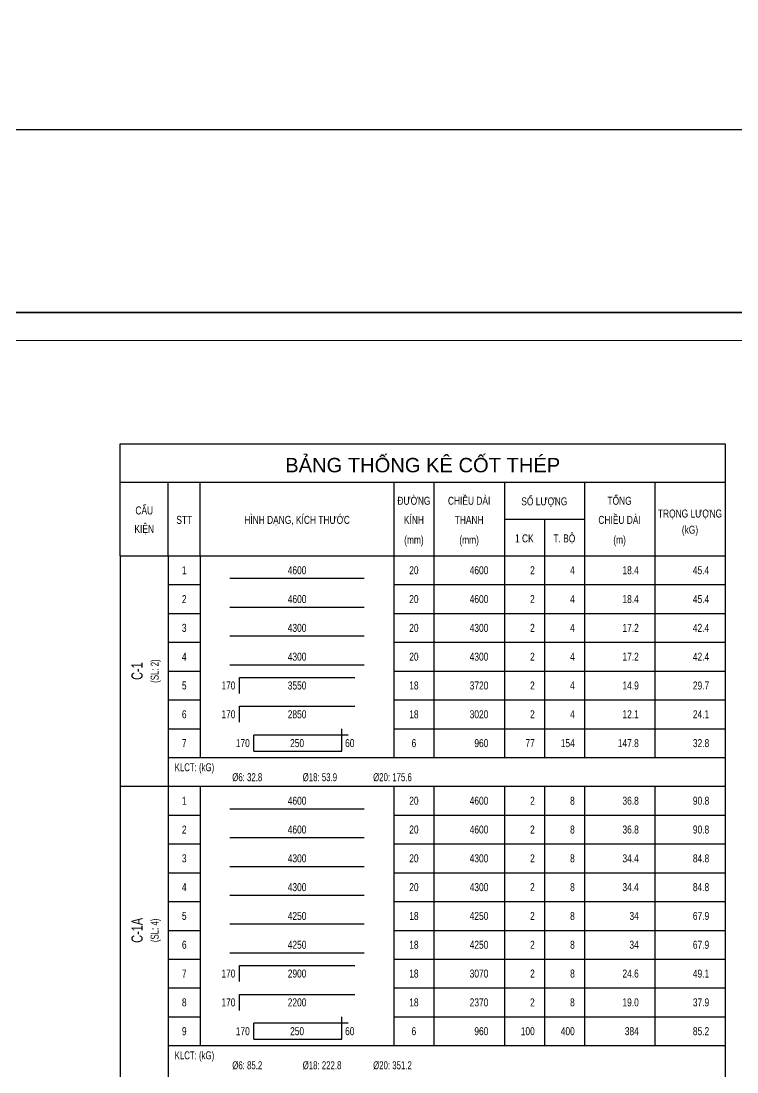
# Model space of a CAD drawing. Extents: x -2098986 to 943, y -1296280 to 73591.
# Drawn here: x -1729536 to -1711642, y -1114034 to -1087767 of the extents above; entities that cross this region are included whole.
import ezdxf
from ezdxf.enums import TextEntityAlignment as Align

# ---------------------------------------------------------------- set-up
doc = ezdxf.new("R2010")
doc.units = 0
doc.header["$LTSCALE"] = 150
doc.layers.get('Defpoints').update_dxf_attribs({"lineweight": 18})
for name, color, linetype, lineweight in [('05.Text', 253, 'Continuous', 18), ('11.Khung bo', 32, 'Continuous', 50), ('12.Khung', 36, 'Continuous', 25), ('KCVN-THAY', 7, 'Continuous', 25), ('LS-THAY', 7, 'Continuous', 20)]:
    doc.layers.add(name, color=color, linetype=linetype, lineweight=lineweight)
for name, color, linetype in [('STEEL', 4, 'Continuous'), ('TEXT_SLCK', 3, 'Continuous'), ('TEXT_TCK', 3, 'Continuous'), ('TEXT_THCT', 2, 'Continuous'), ('TEXT_TK', 2, 'Continuous'), ('THONGKE', 5, 'Continuous')]:
    doc.layers.add(name, color=color, linetype=linetype)
doc.layers.add('Tpl_Bound', color=1, linetype='Continuous', plot=False)
doc.styles.add('BIGTEXT', font='arial.ttf', dxfattribs={"width": 0.7})
doc.styles.add('SMTEXT', font='arial.ttf', dxfattribs={"width": 0.7})

# ---------------------------------------------------------------- blocks, each defined once
blk = doc.blocks.new('*U4')
at = {"layer": 'KCVN-THAY', "color": 140}
blk.add_lwpolyline([(214871.76, 86966.68), (215381.8, 86966.68), (215381.8, 86579.68), (214871.76, 86579.68)], close=True, dxfattribs=at)
blk = doc.blocks.new('100')
at = {"layer": '11.Khung bo', "const_width": 26.7}
blk.add_lwpolyline([(1860913, -945240), (1860913, -916940), (1896063, -916940), (1896063, -945240)], close=True, dxfattribs=at)
blk.add_lwpolyline([(1860913, -945240), (1860913, -916940), (1896063, -916940), (1896063, -945240)], close=True, dxfattribs=at)
blk.add_lwpolyline([(1860913, -945240), (1860913, -916940), (1896063, -916940), (1896063, -945240)], close=True, dxfattribs=at)
at = {"layer": '12.Khung'}
blk.add_lwpolyline([(1901579, -945940), (1901579, -916240), (1859580, -916240), (1859580, -945940)], close=True, dxfattribs=at)
blk.add_lwpolyline([(1901579, -945940), (1901579, -916240), (1859580, -916240), (1859580, -945940)], close=True, dxfattribs=at)
blk.add_lwpolyline([(1901579, -945940), (1901579, -916240), (1859580, -916240), (1859580, -945940)], close=True, dxfattribs=at)
blk = doc.blocks.new('THONGKE_TITLE')
at = {"layer": 'TEXT_TK'}
for p, q in [((0, -35), (0, 0)), ((0, 0), (189, 0)), ((189, 0), (189, -35)), ((0, -12), (189, -12)), ((15, -35), (15, -12)), ((25, -35), (25, -12)), ((85.5, -12), (85.5, -35)), ((98, -12), (98, -35)), ((120, -12), (120, -35)), ((145, -12), (145, -35)), ((167, -12), (167, -35)), ((120, -23.56), (145, -23.56)), ((132.5, -23.56), (132.5, -35)), ((0, -35), (189, -35))]:
    blk.add_line(p, q, dxfattribs=at)
at = {"layer": 'TEXT_TK', "color": 4, "style": 'BIGTEXT'}
blk.add_text('BẢNG THỐNG KÊ CỐT THÉP', height=4.5, dxfattribs=at).set_placement((94.5, -6), align=Align.MIDDLE)
at = {"layer": 'TEXT_TK', "style": 'SMTEXT', "width": 0.75}
for s, p in [('ĐƯỜNG', (91.75, -19.04)), ('CHIỀU DÀI', (109, -19.04)), ('SỐ LƯỢNG', (132.5, -19.22)), ('TỔNG', (156, -19.04)), ('CẤU', (7.5, -22.06)), ('STT', (20, -25.01)), ('HÌNH DẠNG, KÍCH THƯỚC', (55.25, -25.01)), ('KÍNH', (91.75, -25.01)), ('THANH', (109, -25.01)), ('CHIỀU DÀI', (156, -25.01)), ('TRỌNG LƯỢNG', (178, -23.03)), ('KIỆN', (7.5, -27.84)), ('(kG)', (178, -28.08)), ('(mm)', (91.75, -31.24)), ('(mm)', (109, -31.24)), ('1 CK', (126.25, -30.79)), ('T. BỘ', (138.75, -30.79)), ('(m)', (156, -31.24))]:
    blk.add_text(s, height=2.5, dxfattribs=at).set_placement(p, align=Align.CENTER)
blk = doc.blocks.new('TK_2')
at = {"layer": 'STEEL'}
blk.add_line((19.25, 2), (61.25, 2), dxfattribs=at)
at = {"layer": 'TEXT_TK', "style": 'SMTEXT', "width": 0.75}
for tag, p in [('SH', (5, 4.5)), ('L2', (40.25, 4.5)), ('DK', (76.75, 4.5))]:
    blk.add_attdef(tag, text='', height=2.5, dxfattribs=at).set_placement(p, align=Align.MIDDLE)
for tag, p in [('DAI', (100, 4.5)), ('SL1', (114.5, 4.5)), ('SLA', (127, 4.5)), ('DT', (147, 4.5)), ('TL', (169, 4.5))]:
    blk.add_attdef(tag, text='', height=2.5, dxfattribs=at).set_placement(p, align=Align.MIDDLE_RIGHT)
blk = doc.blocks.new('TK_6')
at = {"layer": 'STEEL'}
for p, q in [((22.25, 2), (22.25, 7)), ((22.25, 7), (58.25, 7))]:
    blk.add_line(p, q, dxfattribs=at)
at = {"layer": 'TEXT_TK', "style": 'SMTEXT', "width": 0.75}
for tag, p in [('SH', (5, 4.5)), ('L2', (40.25, 4.5)), ('DK', (76.75, 4.5))]:
    blk.add_attdef(tag, text='', height=2.5, dxfattribs=at).set_placement(p, align=Align.MIDDLE)
for tag, p in [('L1', (20.98, 4.5)), ('DAI', (100, 4.5)), ('SL1', (114.5, 4.5)), ('SLA', (127, 4.5)), ('DT', (147, 4.5)), ('TL', (169, 4.5))]:
    blk.add_attdef(tag, text='', height=2.5, dxfattribs=at).set_placement(p, align=Align.MIDDLE_RIGHT)
blk = doc.blocks.new('TK_14')
at = {"layer": 'STEEL'}
for p, q in [((56.25, 7), (26.75, 7)), ((26.75, 2), (26.75, 7)), ((54.25, 2), (54.25, 9)), ((26.75, 2), (54.25, 2))]:
    blk.add_line(p, q, dxfattribs=at)
at = {"layer": 'TEXT_TK', "style": 'SMTEXT', "width": 0.75}
for tag, p in [('SH', (5, 4.5)), ('L2', (40.25, 4.5)), ('DK', (76.75, 4.5))]:
    blk.add_attdef(tag, text='', height=2.5, dxfattribs=at).set_placement(p, align=Align.MIDDLE)
for tag, p in [('L1', (25.47, 4.5)), ('DAI', (100, 4.5)), ('SL1', (114.5, 4.5)), ('SLA', (127, 4.5)), ('DT', (147, 4.5)), ('TL', (169, 4.5))]:
    blk.add_attdef(tag, text='', height=2.5, dxfattribs=at).set_placement(p, align=Align.MIDDLE_RIGHT)
blk.add_attdef('M', text='', height=2.5, dxfattribs=at).set_placement((55.25, 4.5), align=Align.MIDDLE_LEFT)

msp = doc.modelspace()

# ---------------------------------------------------------------- linework, layer by layer
at = {"layer": 'LS-THAY', "color": 140}
for points in [[(-1855203.6, -1051773.5), (-1290965.2, -1051773), (-1290965, -1090473.8), (-1855203.4, -1090474.3)], [(-1855203.6, -1090474.3), (-1290965.2, -1090473.8), (-1290965, -1141478.4), (-1855203.4, -1141478.9)]]:
    msp.add_lwpolyline(points, close=True, dxfattribs=at)
at = {"layer": 'TEXT_TK'}
for p, q in [((-1727056.5, -1101134.1), (-1727056.5, -1120839.1)), ((-1725856.5, -1101134.1), (-1725856.5, -1119854.1)), ((-1725056.5, -1101134.1), (-1725056.5, -1106174.1)), ((-1720216.5, -1101134.1), (-1720216.5, -1106174.1)), ((-1719216.5, -1101134.1), (-1719216.5, -1106174.1)), ((-1717456.5, -1101134.1), (-1717456.5, -1106174.1)), ((-1716456.5, -1101134.1), (-1716456.5, -1106174.1)), ((-1715456.5, -1101134.1), (-1715456.5, -1106174.1)), ((-1713696.5, -1101134.1), (-1713696.5, -1106174.1)), ((-1711936.5, -1101134.1), (-1711936.5, -1120839.1)), ((-1727056.5, -1106894.1), (-1711936.5, -1106894.1)), ((-1725056.5, -1106894.1), (-1725056.5, -1113374.1)), ((-1720216.5, -1106894.1), (-1720216.5, -1113374.1)), ((-1719216.5, -1106894.1), (-1719216.5, -1113374.1)), ((-1717456.5, -1106894.1), (-1717456.5, -1113374.1)), ((-1716456.5, -1106894.1), (-1716456.5, -1113374.1)), ((-1715456.5, -1106894.1), (-1715456.5, -1113374.1)), ((-1713696.5, -1106894.1), (-1713696.5, -1113374.1))]:
    msp.add_line(p, q, dxfattribs=at)
at = {"layer": 'THONGKE'}
for p, q in [((-1725856.5, -1101854.1), (-1725056.5, -1101854.1)), ((-1720216.5, -1101854.1), (-1711936.5, -1101854.1)), ((-1725856.5, -1102574.1), (-1725056.5, -1102574.1)), ((-1720216.5, -1102574.1), (-1711936.5, -1102574.1)), ((-1725856.5, -1103294.1), (-1725056.5, -1103294.1)), ((-1720216.5, -1103294.1), (-1711936.5, -1103294.1)), ((-1725856.5, -1104014.1), (-1725056.5, -1104014.1)), ((-1720216.5, -1104014.1), (-1711936.5, -1104014.1)), ((-1725856.5, -1104734.1), (-1725056.5, -1104734.1)), ((-1720216.5, -1104734.1), (-1711936.5, -1104734.1)), ((-1725856.5, -1105454.1), (-1725056.5, -1105454.1)), ((-1720216.5, -1105454.1), (-1711936.5, -1105454.1)), ((-1725856.5, -1106174.1), (-1711936.5, -1106174.1)), ((-1725856.5, -1107614.1), (-1725056.5, -1107614.1)), ((-1720216.5, -1107614.1), (-1711936.5, -1107614.1)), ((-1725856.5, -1108334.1), (-1725056.5, -1108334.1)), ((-1720216.5, -1108334.1), (-1711936.5, -1108334.1)), ((-1725856.5, -1109054.1), (-1725056.5, -1109054.1)), ((-1720216.5, -1109054.1), (-1711936.5, -1109054.1)), ((-1725856.5, -1109774.1), (-1725056.5, -1109774.1)), ((-1720216.5, -1109774.1), (-1711936.5, -1109774.1)), ((-1725856.5, -1110494.1), (-1725056.5, -1110494.1)), ((-1720216.5, -1110494.1), (-1711936.5, -1110494.1)), ((-1725856.5, -1111214.1), (-1725056.5, -1111214.1)), ((-1720216.5, -1111214.1), (-1711936.5, -1111214.1)), ((-1725856.5, -1111934.1), (-1725056.5, -1111934.1)), ((-1720216.5, -1111934.1), (-1711936.5, -1111934.1)), ((-1725856.5, -1112654.1), (-1725056.5, -1112654.1)), ((-1720216.5, -1112654.1), (-1711936.5, -1112654.1)), ((-1725856.5, -1113374.1), (-1711936.5, -1113374.1))]:
    msp.add_line(p, q, dxfattribs=at)
at = {"layer": 'Tpl_Bound', "color": 1}
msp.add_lwpolyline([(-1745339.3, -1124754.7), (-1745339.3, -1095054.7), (-1703339.3, -1095054.7), (-1703339.3, -1124754.7)], close=True, dxfattribs=at)

# ---------------------------------------------------------------- block references
at = {"layer": '05.Text', "xscale": 1.000009185772931, "yscale": 1.000009185772931, "zscale": 1.000009185772931}
msp.add_blockref('100', (-3604936, -178806.2), dxfattribs=at)
at = {"layer": 'Defpoints', "xscale": 100, "yscale": 100, "zscale": 100}
msp.add_blockref('*U4', (-23236850, -9787142.1), dxfattribs=at)
at = {"layer": 'TEXT_TK', "xscale": 80, "yscale": 80, "zscale": 80}
msp.add_blockref('THONGKE_TITLE', (-1727056.5, -1098334.1), dxfattribs=at)
for name, p, values in [('TK_2', (-1725856.5, -1101854.1), {'L2': '4600', 'TL': '45.4', 'DT': '18.4', 'SLA': '4', 'SL1': '2', 'DAI': '4600', 'DK': '20', 'SH': '1'}), ('TK_2', (-1725856.5, -1102574.1), {'L2': '4600', 'TL': '45.4', 'DT': '18.4', 'SLA': '4', 'SL1': '2', 'DAI': '4600', 'DK': '20', 'SH': '2'}), ('TK_2', (-1725856.5, -1103294.1), {'L2': '4300', 'TL': '42.4', 'DT': '17.2', 'SLA': '4', 'SL1': '2', 'DAI': '4300', 'DK': '20', 'SH': '3'}), ('TK_2', (-1725856.5, -1104014.1), {'L2': '4300', 'TL': '42.4', 'DT': '17.2', 'SLA': '4', 'SL1': '2', 'DAI': '4300', 'DK': '20', 'SH': '4'}), ('TK_6', (-1725856.5, -1104734.1), {'L1': '170', 'L2': '3550', 'SH': '5', 'DAI': '3720', 'DK': '18', 'SL1': '2', 'SLA': '4', 'TL': '29.7', 'DT': '14.9'}), ('TK_6', (-1725856.5, -1105454.1), {'L1': '170', 'L2': '2850', 'SH': '6', 'DAI': '3020', 'DK': '18', 'SL1': '2', 'SLA': '4', 'TL': '24.1', 'DT': '12.1'}), ('TK_14', (-1725856.5, -1106174.1), {'SH': '7', 'L1': '170', 'L2': '250', 'M': '60', 'DK': '6', 'DAI': '960', 'SL1': '77', 'SLA': '154', 'DT': '147.8', 'TL': '32.8'}), ('TK_2', (-1725856.5, -1107614.1), {'L2': '4600', 'TL': '90.8', 'DT': '36.8', 'SLA': '8', 'SL1': '2', 'DAI': '4600', 'DK': '20', 'SH': '1'}), ('TK_2', (-1725856.5, -1108334.1), {'L2': '4600', 'TL': '90.8', 'DT': '36.8', 'SLA': '8', 'SL1': '2', 'DAI': '4600', 'DK': '20', 'SH': '2'}), ('TK_2', (-1725856.5, -1109054.1), {'L2': '4300', 'TL': '84.8', 'DT': '34.4', 'SLA': '8', 'SL1': '2', 'DAI': '4300', 'DK': '20', 'SH': '3'}), ('TK_2', (-1725856.5, -1109774.1), {'L2': '4300', 'TL': '84.8', 'DT': '34.4', 'SLA': '8', 'SL1': '2', 'DAI': '4300', 'DK': '20', 'SH': '4'}), ('TK_2', (-1725856.5, -1110494.1), {'L2': '4250', 'TL': '67.9', 'DT': '34', 'SLA': '8', 'SL1': '2', 'DAI': '4250', 'DK': '18', 'SH': '5'}), ('TK_2', (-1725856.5, -1111214.1), {'L2': '4250', 'TL': '67.9', 'DT': '34', 'SLA': '8', 'SL1': '2', 'DAI': '4250', 'DK': '18', 'SH': '6'}), ('TK_6', (-1725856.5, -1111934.1), {'L1': '170', 'L2': '2900', 'SH': '7', 'DAI': '3070', 'DK': '18', 'SL1': '2', 'SLA': '8', 'TL': '49.1', 'DT': '24.6'}), ('TK_6', (-1725856.5, -1112654.1), {'L1': '170', 'L2': '2200', 'SH': '8', 'DAI': '2370', 'DK': '18', 'SL1': '2', 'SLA': '8', 'TL': '37.9', 'DT': '19.0'}), ('TK_14', (-1725856.5, -1113374.1), {'SH': '9', 'L1': '170', 'L2': '250', 'M': '60', 'DK': '6', 'DAI': '960', 'SL1': '100', 'SLA': '400', 'DT': '384', 'TL': '85.2'})]:
    msp.add_blockref(name, p, dxfattribs=at).add_auto_attribs(values)

# ---------------------------------------------------------------- texts
at = {"layer": 'TEXT_SLCK', "style": 'SMTEXT', "width": 0.7}
for s, p in [('(SL: 2)', (-1726096.5, -1104014.1)), ('(SL: 4)', (-1726096.5, -1110494.1))]:
    msp.add_text(s, height=200, rotation=90, dxfattribs=at).set_placement(p, align=Align.CENTER)
at = {"layer": 'TEXT_TCK', "style": 'SMTEXT', "width": 0.7}
for s, p in [('C-1', (-1726496.5, -1104014.1)), ('C-1A', (-1726496.5, -1110494.1))]:
    msp.add_text(s, height=280, rotation=90, dxfattribs=at).set_placement(p, align=Align.CENTER)
at = {"layer": 'TEXT_THCT', "style": 'SMTEXT', "width": 0.7}
for s, p in [('KLCT: (kG)', (-1725696.5, -1106518.1)), ('%%c6: 32.8', (-1724256.5, -1106766.1)), ('%%c18: 53.9', (-1722496.5, -1106766.1)), ('%%c20: 175.6', (-1720736.5, -1106766.1)), ('KLCT: (kG)', (-1725696.5, -1113718.1)), ('%%c6: 85.2', (-1724256.5, -1113966.1)), ('%%c18: 222.8', (-1722496.5, -1113966.1)), ('%%c20: 351.2', (-1720736.5, -1113966.1))]:
    msp.add_text(s, height=200, dxfattribs=at).set_placement(p)

doc.saveas('drawing.dxf')
